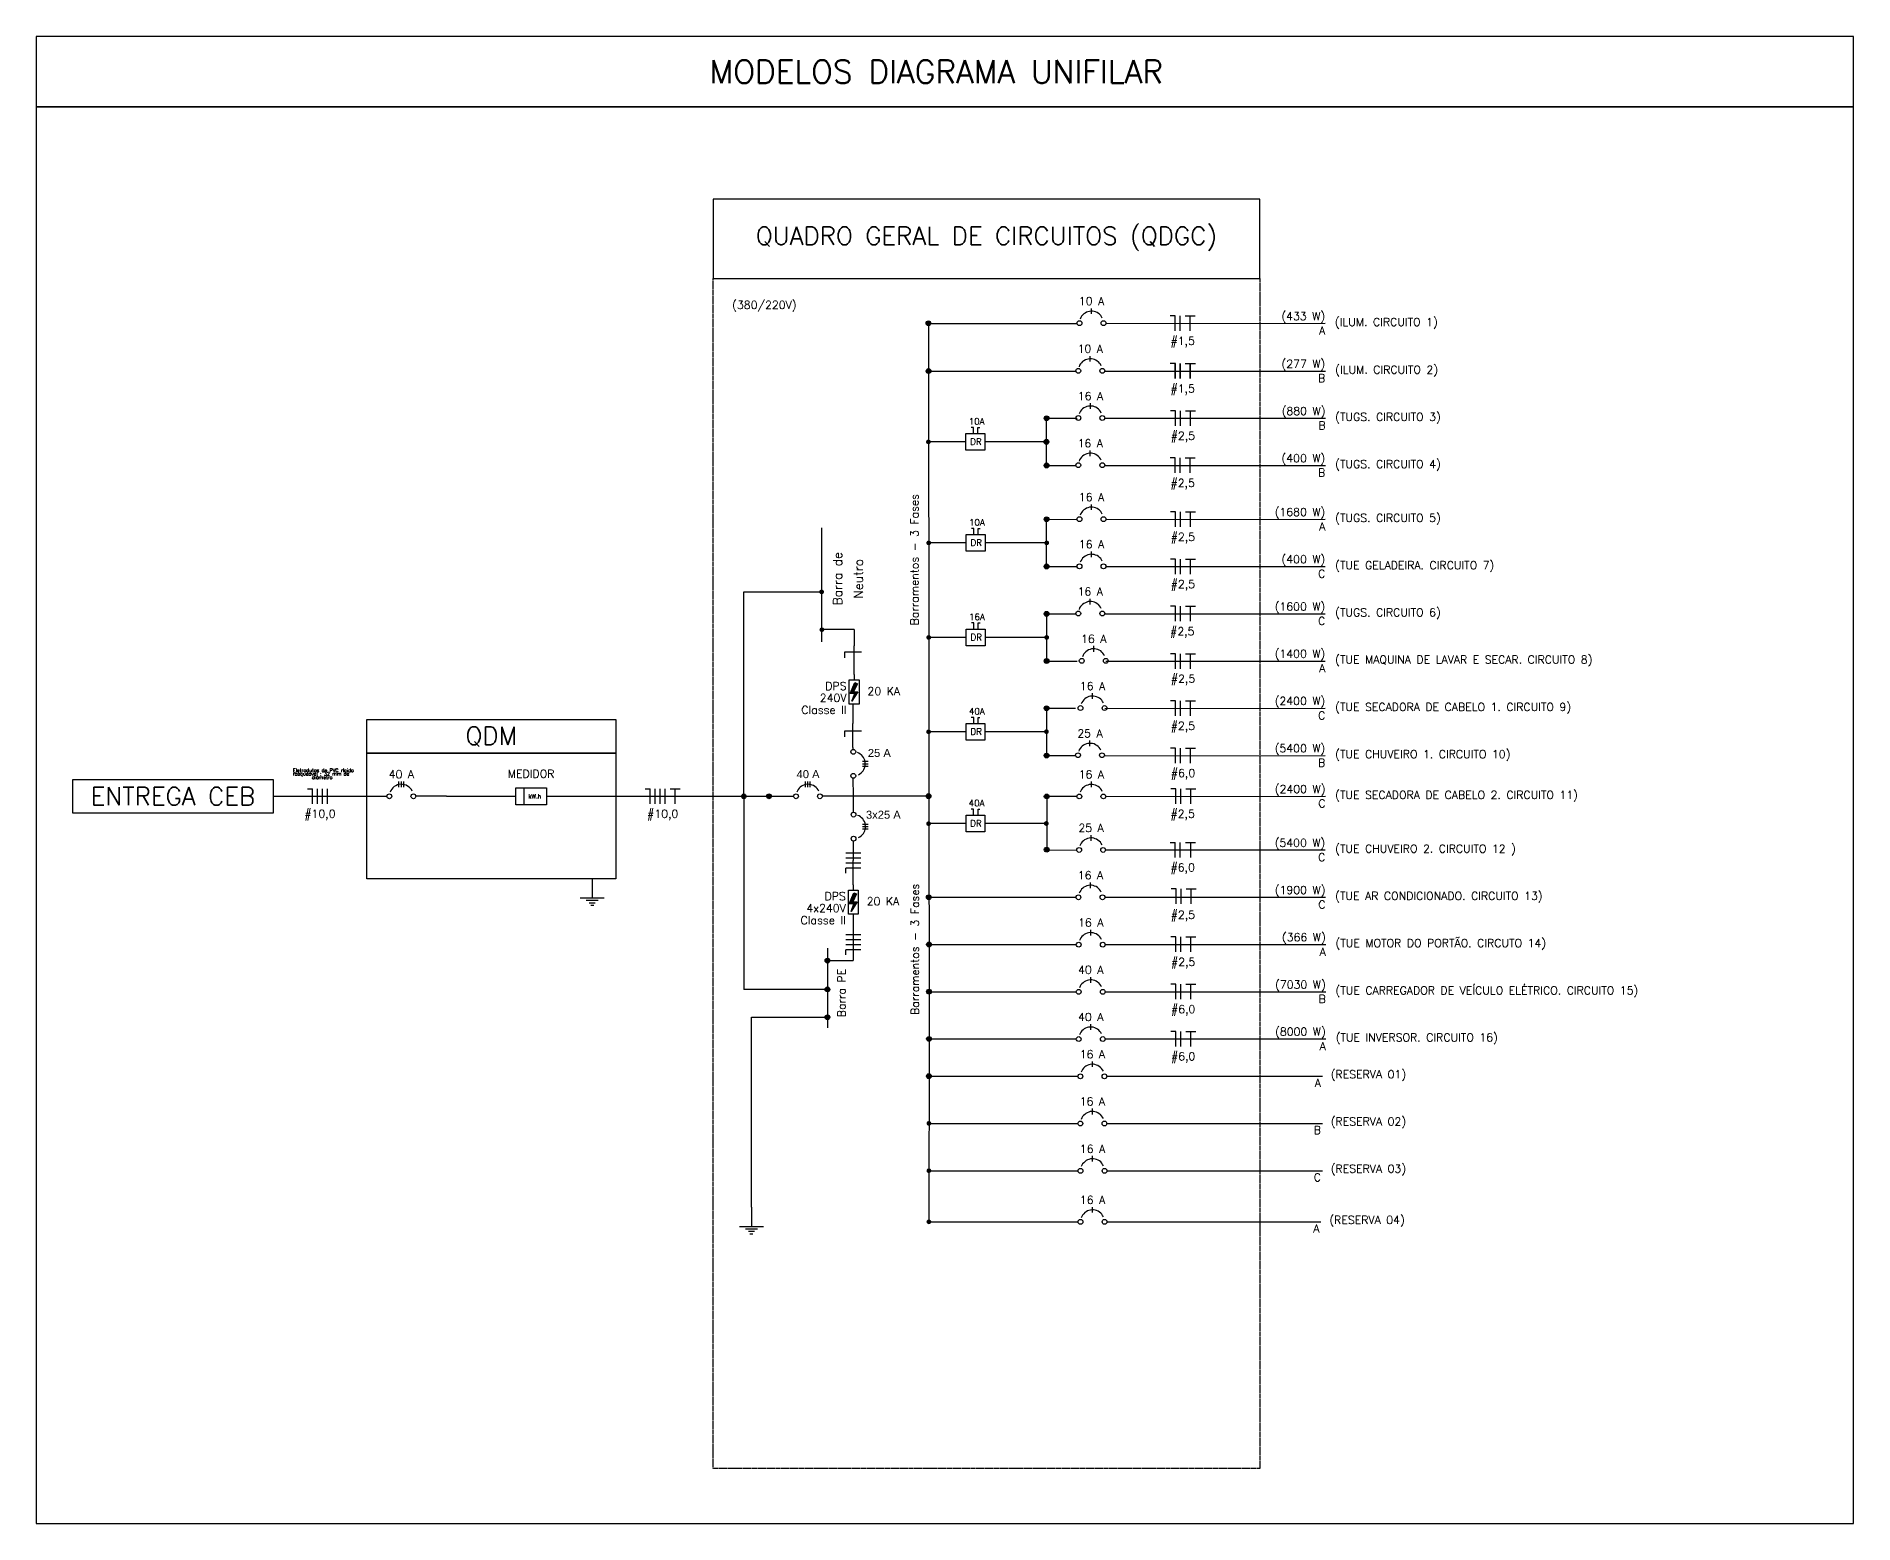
# Model space of a CAD drawing. Header units: millimetres. Extents: x 919107448 to 1838457809, y 576475876 to 1049404419.
# Drawn here: x 919230074 to 919231283, y 576498561 to 576499551 of the extents above; entities that cross this region are included whole.
import ezdxf
from ezdxf.enums import TextEntityAlignment as Align
from ezdxf.lldxf.tags import DXFTag

# ---------------------------------------------------------------- set-up
doc = ezdxf.new("R2010")
doc.units = ezdxf.units.MM
doc.linetypes.add('DASHED', pattern=[0.75, 0.5, -0.25])
for name, color, linetype in [('ENE-BARRAMENTOS', 6, 'Continuous'), ('ENE-CIRCUITOS', 2, 'Continuous'), ('ENE-DISJUNTOR', 3, 'Continuous'), ('ENE-ELETRO_EMBUTIDO', 4, 'Continuous'), ('ENE-FIAÇÃO', 2, 'Continuous'), ('ENE-INDICAÇÕES', 2, 'Continuous'), ('ENE-TABELAS', 1, 'Continuous'), ('ENE-TXT-NOTAS', 255, 'Continuous')]:
    doc.layers.add(name, color=color, linetype=linetype)
for name, color, linetype, lineweight in [('ENE-DPS', 3, 'Continuous', 30), ('ENE-DR', 3, 'Continuous', 30), ('ENE-MEDIDOR', 3, 'Continuous', 30), ('ENE-TXT-TITULO', 3, 'Continuous', 20)]:
    doc.layers.add(name, color=color, linetype=linetype, lineweight=lineweight)
doc.styles.add('Arial', font='arial.ttf')
doc.styles.add('S20', font='SIMPLEX.SHX', dxfattribs={"height": 0.2})
doc.styles.add('S36', font='SIMPLEX.SHX', dxfattribs={"height": 0.36})
doc.styles.add('SIMPLEX', font='simplex.shx')
doc.styles.get("Standard").update_dxf_attribs({"font": 'arial.ttf'})
tags = doc.linetypes.add('DASHDOT2', pattern=[0.5, 0.25, -0.125, 0, -0.125]).pattern_tags.tags
tags[10:11] = [DXFTag(74, 4), DXFTag(75, 0), DXFTag(340, '0'), DXFTag(46, 1.0), DXFTag(50, 0.0), DXFTag(44, 0.0), DXFTag(45, 0.0)]
tags[8:9] = [DXFTag(74, 4), DXFTag(75, 0), DXFTag(340, '0'), DXFTag(46, 1.0), DXFTag(50, 0.0), DXFTag(44, 0.0), DXFTag(45, 0.0)]
tags[6:7] = [DXFTag(74, 4), DXFTag(75, 0), DXFTag(340, '0'), DXFTag(46, 1.0), DXFTag(50, 0.0), DXFTag(44, 0.0), DXFTag(45, 0.0)]
tags[4:5] = [DXFTag(74, 4), DXFTag(75, 0), DXFTag(340, '0'), DXFTag(46, 1.0), DXFTag(50, 0.0), DXFTag(44, 0.0), DXFTag(45, 0.0)]

# ---------------------------------------------------------------- blocks, each defined once
blk = doc.blocks.new('_NFT')
at = {"layer": 'ENE-FIAÇÃO'}
for p, q in [((-0.15, 0.15), (-0.25, 0.15)), ((-0.15, -0.15), (-0.15, 0.15)), ((-0.05, -0.15), (-0.05, 0.15)), ((0.05, 0.15), (0.25, 0.15)), ((0.15, -0.15), (0.15, 0.15))]:
    blk.add_line(p, q, dxfattribs=at)
blk = doc.blocks.new('_NFFF')
at = {"layer": 'ENE-FIAÇÃO'}
for p, q in [((-0.25, 0.15), (-0.15, 0.15)), ((-0.15, -0.15), (-0.15, 0.15)), ((-0.05, -0.15), (-0.05, 0.15)), ((0.05, -0.15), (0.05, 0.15)), ((0.15, -0.15), (0.15, 0.15))]:
    blk.add_line(p, q, dxfattribs=at)
blk = doc.blocks.new('_NFFFT')
at = {"layer": 'ENE-FIAÇÃO'}
for p, q in [((-0.35, 0.15), (-0.25, 0.15)), ((-0.25, -0.15), (-0.25, 0.15)), ((-0.15, -0.15), (-0.15, 0.15)), ((-0.05, -0.15), (-0.05, 0.15)), ((0.05, -0.15), (0.05, 0.15)), ((0.15, 0.15), (0.35, 0.15)), ((0.25, -0.15), (0.25, 0.15))]:
    blk.add_line(p, q, dxfattribs=at)
blk = doc.blocks.new('N')
at = {"layer": 'ENE-FIAÇÃO'}
for p, q in [((43.33, 37.023), (43.273, 37.023)), ((43.33, 36.854), (43.33, 37.023))]:
    blk.add_line(p, q, dxfattribs=at)

msp = doc.modelspace()

# ---------------------------------------------------------------- hatches: boundary and pattern name
at = {"layer": 'ENE-DPS', "linetype": 'Continuous'}
for points in [[(919230620.4, 576499120.1), (919230617.8, 576499114.9), (919230620.7, 576499114.9), (919230616.7, 576499108.5), (919230618.6, 576499113.6), (919230615.5, 576499113.6), (919230618.6, 576499120.9)], [(919230619.8, 576498980.3), (919230617.2, 576498975.1), (919230620.1, 576498975.1), (919230616.1, 576498968.7), (919230618, 576498973.8), (919230614.9, 576498973.8), (919230618, 576498981.1)]]:
    msp.add_hatch(color=7, dxfattribs=at).paths.add_polyline_path(points)

# ---------------------------------------------------------------- linework, layer by layer
at = {"const_width": 1.6}
for points in [[(919230668.4, 576499360, 1), (919230666.8, 576499360, 1)], [(919230668.5, 576499328.2, 1), (919230666.9, 576499328.2, 1)], [(919230668.5, 576499328.2, 1), (919230666.9, 576499328.2, 1)], [(919230747, 576499296.8, 1), (919230745.4, 576499296.8, 1)], [(919230668.4, 576499281.1, 1), (919230666.8, 576499281.1, 1)], [(919230746.9, 576499281.1, 1), (919230745.3, 576499281.1, 1)], [(919230747, 576499265.4, 1), (919230745.4, 576499265.4, 1)], [(919230747, 576499229.6, 1), (919230745.4, 576499229.6, 1)], [(919230668.6, 576499213.9, 1), (919230667, 576499213.9, 1)], [(919230747.1, 576499213.9, 1), (919230745.5, 576499213.9, 1)], [(919230747, 576499198.2, 1), (919230745.4, 576499198.2, 1)], [(919230747, 576499166.7, 1), (919230745.4, 576499166.7, 1)], [(919230668.6, 576499151, 1), (919230667, 576499151, 1)], [(919230747.1, 576499151, 1), (919230745.5, 576499151, 1)], [(919230747, 576499135.3, 1), (919230745.4, 576499135.3, 1)], [(919230747, 576499103.9, 1), (919230745.4, 576499103.9, 1)], [(919230668.5, 576499088.2, 1), (919230666.9, 576499088.2, 1)], [(919230746.9, 576499088.3, 1), (919230745.3, 576499088.3, 1)], [(919230747, 576499072.4, 1), (919230745.4, 576499072.4, 1)], [(919230668.5, 576499045.4, 1), (919230666.9, 576499045.4, 1)], [(919230668.5, 576499045.4, 1), (919230666.9, 576499045.4, 1)], [(919230747.1, 576499045.2, 1), (919230745.5, 576499045.2, 1)], [(919230668.5, 576499027.1, 1), (919230666.9, 576499027.1, 1)], [(919230746.8, 576499027.2, 1), (919230745.2, 576499027.2, 1)], [(919230747.1, 576499009.8, 1), (919230745.5, 576499009.8, 1)], [(919230668.6, 576498978.1, 1), (919230667, 576498978.1, 1)], [(919230668.8, 576498946.7, 1), (919230667.2, 576498946.7, 1)], [(919230668.8, 576498915.3, 1), (919230667.2, 576498915.3, 1)], [(919230668.8, 576498883.9, 1), (919230667.2, 576498883.9, 1)], [(919230668.7, 576498859.1, 1), (919230667.1, 576498859.1, 1)], [(919230668.7, 576498827.7, 1), (919230667.1, 576498827.7, 1)], [(919230668.7, 576498796.2, 1), (919230667.1, 576498796.2, 1)], [(919230668.7, 576498762.2, 1), (919230667.1, 576498762.2, 1)]]:
    msp.add_lwpolyline(points, format="xyb", close=True, dxfattribs=at)
at = {"linetype": 'Continuous', "elevation": 0.1}
for points, const_width in [([(919230597.3, 576499181.3, 1), (919230595.7, 576499181.3, 1)], 1.6), ([(919230597.5, 576499156.1, 1), (919230595.9, 576499156.1, 1)], 1.6), ([(919230545.6, 576499045.3, 1), (919230544.1, 576499045.3, 1)], 1.52)]:
    msp.add_lwpolyline(points, format="xyb", close=True, dxfattribs=dict(at, const_width=const_width))
at = {"linetype": 'Continuous', "const_width": 1.6}
for points in [[(919230562.3, 576499045.3, 1), (919230560.7, 576499045.3, 1)], [(919230601.2, 576498936, 1), (919230599.6, 576498936, 1)], [(919230601.2, 576498936, 1), (919230599.6, 576498936, 1)], [(919230601.2, 576498916.8, 1), (919230599.6, 576498916.8, 1)], [(919230601.2, 576498916.8, 1), (919230599.6, 576498916.8, 1)], [(919230601.2, 576498898.3, 1), (919230599.6, 576498898.3, 1)], [(919230601.2, 576498898.3, 1), (919230599.6, 576498898.3, 1)]]:
    msp.add_lwpolyline(points, format="xyb", close=True, dxfattribs=at)
for centre in [(919230667.6, 576499360), (919230667.6, 576499360), (919230667.7, 576499328.2), (919230667.7, 576499328.2), (919230667.7, 576499328.2), (919230667.7, 576499328.2), (919230746.2, 576499296.8), (919230746.1, 576499281.1), (919230746.1, 576499281.1), (919230746.2, 576499265.4), (919230746.2, 576499229.6), (919230746.2, 576499229.6), (919230746.2, 576499198.2), (919230746.2, 576499198.2), (919230746.2, 576499166.7), (919230746.2, 576499166.7), (919230746.2, 576499135.3), (919230746.2, 576499135.3), (919230746.2, 576499103.9), (919230746.2, 576499103.9), (919230746.2, 576499072.4), (919230746.2, 576499072.4), (919230667.7, 576499045.4), (919230667.7, 576499045.4), (919230746.3, 576499045.2), (919230746.3, 576499045.2), (919230746.3, 576499009.8), (919230746.3, 576499009.8), (919230667.8, 576498978.1), (919230667.8, 576498978.1), (919230668, 576498946.7), (919230668, 576498946.7), (919230668, 576498915.3), (919230668, 576498915.3), (919230668, 576498883.9), (919230668, 576498883.9), (919230667.9, 576498859.1)]:
    msp.add_circle(centre, 1.6)
at = {"linetype": 'Continuous'}
for centre, radius in [((919230544.8, 576499045.3, 0.1), 1.52), ((919230561.5, 576499045.3), 1.6), ((919230600.4, 576498936), 1.6), ((919230600.4, 576498916.8), 1.6), ((919230600.4, 576498916.8), 1.6), ((919230600.4, 576498898.3), 1.6), ((919230600.4, 576498898.3), 1.6)]:
    msp.add_circle(centre, radius, dxfattribs=at)
at = {"layer": 'ENE-BARRAMENTOS'}
for p, q in [((919230667.6, 576499359.9), (919230668, 576498844.2)), ((919230596.6, 576499148.1, 0.1), (919230596.6, 576499223.9, 0.1)), ((919230618.2, 576499156.2, 0.1), (919230596.6, 576499156.2, 0.1)), ((919230618.2, 576499156.2, 0.1), (919230618.2, 576499145.5, 0.1)), ((919230746.2, 576499167.2), (919230746.2, 576499134.5)), ((919230618.2, 576499126.3, 0.1), (919230618.2, 576499145.5, 0.1)), ((919230618.2, 576499126.3, 0.1), (919230618.2, 576499122.7, 0.1)), ((919230618.2, 576499120, 0.1), (919230618.2, 576499115.7, 0.1)), ((919230618.2, 576499114.9, 0.1), (919230618.2, 576499113.6, 0.1)), ((919230618.2, 576499112.5, 0.1), (919230618.2, 576499110.8, 0.1)), ((919230617.4, 576499106.7, 0.1), (919230617.4, 576499093.7, 0.1)), ((919230617.4, 576499077.7, 0.1), (919230617.4, 576499093.7, 0.1)), ((919230617.4, 576499077.7, 0.1), (919230617.4, 576499076.5, 0.1)), ((919230617.4, 576499076.9, 0.1), (919230617.4, 576499076.5, 0.1)), ((919230617.4, 576499057.3, 0.1), (919230617.6, 576499045.3)), ((919230231.5, 576499045.3), (919230307.3, 576499045.3)), ((919230346.9, 576499045.3), (919230326.5, 576499045.3)), ((919230346.9, 576499045.3), (919230393.1, 576499045.3)), ((919230413.4, 576499045.3), (919230459.5, 576499045.3)), ((919230667.7, 576499045.4), (919230597, 576499045.3)), ((919230617.6, 576499045.3), (919230617.6, 576499034.7)), ((919230617.6, 576499015.5), (919230617.6, 576499002.5)), ((919230617.6, 576498986.5), (919230617.6, 576499002.5)), ((919230443.9, 576498990.4), (919230443.9, 576498977.7)), ((919230617.6, 576498986.5), (919230617.6, 576498982.9)), ((919230435.9, 576498977.7), (919230451.9, 576498977.7)), ((919230439.9, 576498976.1), (919230447.9, 576498976.1)), ((919230441.9, 576498974.5), (919230445.9, 576498974.5)), ((919230617.6, 576498980.2), (919230617.6, 576498975.8)), ((919230617.6, 576498975.1), (919230617.6, 576498973.8)), ((919230442.9, 576498972.9), (919230444.9, 576498972.9)), ((919230617.6, 576498972.7), (919230617.6, 576498971)), ((919230617.6, 576498966.9), (919230617.6, 576498936)), ((919230600.4, 576498936), (919230617.6, 576498936)), ((919230549.8, 576498771.9), (919230549.8, 576498898.3)), ((919230549.8, 576498898.3), (919230600.4, 576498898.3)), ((919230549.8, 576498771.9), (919230549.8, 576498759.1)), ((919230541.8, 576498759.1), (919230557.8, 576498759.1)), ((919230545.8, 576498757.5), (919230553.8, 576498757.5)), ((919230547.8, 576498755.9), (919230551.8, 576498755.9)), ((919230548.8, 576498754.3), (919230550.8, 576498754.3))]:
    msp.add_line(p, q, dxfattribs=at)
at = {"layer": 'ENE-BARRAMENTOS', "linetype": 'DASHDOT2'}
for p, q in [((919230544.8, 576499046.8, 0.1), (919230544.8, 576499181.4, 0.1)), ((919230544.8, 576499181.4, 0.1), (919230596.6, 576499181.4, 0.1)), ((919230544.8, 576499045.3, 0.1), (919230544.8, 576498916.8, 0.1)), ((919230600.4, 576498944.2), (919230600.4, 576498891.2)), ((919230600.4, 576498916.8), (919230544.8, 576498916.8, 0.1))]:
    msp.add_line(p, q, dxfattribs=at)
at = {"layer": 'ENE-BARRAMENTOS', "linetype": 'Continuous'}
msp.add_line((919230459.5, 576499045.3), (919230577.9, 576499045.3), dxfattribs=at)
at = {"layer": 'ENE-BARRAMENTOS'}
for points in [[(919230746.2, 576499265.4), (919230746.2, 576499296.8)], [(919230746.2, 576499198.2), (919230746.2, 576499229.6)], [(919230746.2, 576499103.9), (919230746.2, 576499072.4)], [(919230746.4, 576499045.4), (919230746.3, 576499009.6)], [(919230668, 576498882.3), (919230667.9, 576498763)]]:
    msp.add_lwpolyline(points, dxfattribs=at)
at = {"layer": 'ENE-DISJUNTOR'}
for p, q in [((919230776.1, 576499366.2), (919230776.1, 576499369.9)), ((919230775.3, 576499334.5), (919230775.3, 576499338.2)), ((919230775.4, 576499303.1), (919230775.4, 576499306.8)), ((919230775.3, 576499271.7), (919230775.3, 576499275.4)), ((919230776.1, 576499235.8), (919230776.1, 576499239.5)), ((919230776.1, 576499204.4), (919230776.1, 576499208.1)), ((919230775.3, 576499173), (919230775.3, 576499176.7)), ((919230777.6, 576499141.5), (919230777.6, 576499145.3)), ((919230776.8, 576499110.2), (919230776.8, 576499113.9)), ((919230775.1, 576499078.7), (919230775.1, 576499082.4)), ((919230623.7, 576499067, 0.1), (919230627.4, 576499067, 0.1)), ((919230315.3, 576499051.4), (919230315.3, 576499055.1)), ((919230316.9, 576499051.4), (919230316.9, 576499055.1)), ((919230318.5, 576499051.4), (919230318.5, 576499055.1)), ((919230587.4, 576499051.4), (919230587.4, 576499055.1)), ((919230776, 576499051.4), (919230776, 576499055.1)), ((919230623.8, 576499025.2), (919230627.6, 576499025.2)), ((919230775.8, 576499015.7), (919230775.8, 576499019.4)), ((919230775.8, 576499015.7), (919230775.8, 576499019.4)), ((919230775.4, 576498984.2), (919230775.4, 576498988)), ((919230775.4, 576498984.2), (919230775.4, 576498987.9)), ((919230775.6, 576498952.7), (919230775.6, 576498956.4)), ((919230775.6, 576498921.3), (919230775.6, 576498925)), ((919230775.6, 576498889.9), (919230775.6, 576498893.6)), ((919230776.7, 576498865.2), (919230776.7, 576498868.9)), ((919230776.7, 576498833.7), (919230776.7, 576498837.5)), ((919230776.8, 576498802.3), (919230776.8, 576498806)), ((919230776.8, 576498768.3), (919230776.8, 576498772))]:
    msp.add_line(p, q, dxfattribs=at)
at = {"layer": 'ENE-DISJUNTOR', "linetype": 'Continuous'}
for p, q in [((919230623.7, 576499068.6, 0.1), (919230627.4, 576499068.6, 0.1)), ((919230623.7, 576499065.4, 0.1), (919230627.4, 576499065.4, 0.1)), ((919230585.8, 576499051.4), (919230585.8, 576499055.1)), ((919230589, 576499051.4), (919230589, 576499055.1)), ((919230623.8, 576499026.8), (919230627.6, 576499026.8)), ((919230623.8, 576499023.6), (919230627.6, 576499023.6))]:
    msp.add_line(p, q, dxfattribs=at)
at = {"layer": 'ENE-DISJUNTOR'}
for points in [[(919230783.3, 576499363.5), (919230782.8, 576499364.4), (919230782.2, 576499365.2), (919230781.5, 576499366), (919230780.7, 576499366.6), (919230779.8, 576499367.2), (919230778.8, 576499367.6), (919230777.8, 576499367.9), (919230776.8, 576499368), (919230775.7, 576499368.1), (919230774.7, 576499367.9), (919230773.7, 576499367.7), (919230772.7, 576499367.3), (919230771.8, 576499366.8), (919230770.9, 576499366.2), (919230770.2, 576499365.5), (919230769.5, 576499364.7), (919230769, 576499363.8), (919230768.6, 576499362.8)], [(919230782.6, 576499331.8), (919230782.1, 576499332.7), (919230781.5, 576499333.5), (919230780.7, 576499334.3), (919230779.9, 576499334.9), (919230779, 576499335.5), (919230778.1, 576499335.9), (919230777.1, 576499336.2), (919230776, 576499336.3), (919230775, 576499336.4), (919230773.9, 576499336.2), (919230772.9, 576499336), (919230772, 576499335.6), (919230771, 576499335.1), (919230770.2, 576499334.5), (919230769.4, 576499333.8), (919230768.8, 576499333), (919230768.2, 576499332.1), (919230767.8, 576499331.1)], [(919230782.6, 576499300.3), (919230782.1, 576499301.3), (919230781.5, 576499302.1), (919230780.8, 576499302.9), (919230779.9, 576499303.5), (919230779, 576499304.1), (919230778.1, 576499304.5), (919230777.1, 576499304.8), (919230776.1, 576499304.9), (919230775, 576499304.9), (919230774, 576499304.8), (919230773, 576499304.6), (919230772, 576499304.2), (919230771.1, 576499303.7), (919230770.2, 576499303.1), (919230769.5, 576499302.4), (919230768.8, 576499301.5), (919230768.3, 576499300.7), (919230767.9, 576499299.7)], [(919230782.6, 576499268.9), (919230782.1, 576499269.8), (919230781.4, 576499270.7), (919230780.7, 576499271.4), (919230779.9, 576499272.1), (919230779, 576499272.6), (919230778.1, 576499273.1), (919230777, 576499273.4), (919230776, 576499273.5), (919230775, 576499273.5), (919230773.9, 576499273.4), (919230772.9, 576499273.2), (919230771.9, 576499272.8), (919230771, 576499272.3), (919230770.2, 576499271.7), (919230769.4, 576499270.9), (919230768.8, 576499270.1), (919230768.2, 576499269.2), (919230767.8, 576499268.3)], [(919230783.3, 576499233.1), (919230782.8, 576499234), (919230782.2, 576499234.8), (919230781.5, 576499235.6), (919230780.7, 576499236.2), (919230779.8, 576499236.8), (919230778.8, 576499237.2), (919230777.8, 576499237.5), (919230776.8, 576499237.7), (919230775.8, 576499237.7), (919230774.7, 576499237.6), (919230773.7, 576499237.3), (919230772.7, 576499236.9), (919230771.8, 576499236.4), (919230771, 576499235.8), (919230770.2, 576499235.1), (919230769.6, 576499234.3), (919230769, 576499233.4), (919230768.6, 576499232.4)], [(919230783.3, 576499201.7), (919230782.8, 576499202.6), (919230782.2, 576499203.4), (919230781.5, 576499204.2), (919230780.7, 576499204.8), (919230779.8, 576499205.4), (919230778.8, 576499205.8), (919230777.8, 576499206.1), (919230776.8, 576499206.2), (919230775.8, 576499206.3), (919230774.7, 576499206.1), (919230773.7, 576499205.9), (919230772.7, 576499205.5), (919230771.8, 576499205), (919230771, 576499204.4), (919230770.2, 576499203.7), (919230769.6, 576499202.9), (919230769, 576499202), (919230768.6, 576499201)], [(919230782.6, 576499170.3), (919230782.1, 576499171.2), (919230781.4, 576499172), (919230780.7, 576499172.8), (919230779.9, 576499173.4), (919230779, 576499174), (919230778.1, 576499174.4), (919230777.1, 576499174.7), (919230776, 576499174.8), (919230775, 576499174.9), (919230773.9, 576499174.8), (919230772.9, 576499174.5), (919230772, 576499174.1), (919230771, 576499173.6), (919230770.2, 576499173), (919230769.4, 576499172.3), (919230768.8, 576499171.5), (919230768.2, 576499170.6), (919230767.8, 576499169.6)], [(919230784.8, 576499138.8), (919230784.3, 576499139.7), (919230783.7, 576499140.5), (919230783, 576499141.3), (919230782.2, 576499142), (919230781.3, 576499142.5), (919230780.3, 576499142.9), (919230779.3, 576499143.2), (919230778.3, 576499143.4), (919230777.2, 576499143.4), (919230776.2, 576499143.3), (919230775.2, 576499143), (919230774.2, 576499142.7), (919230773.3, 576499142.1), (919230772.4, 576499141.5), (919230771.7, 576499140.8), (919230771, 576499140), (919230770.5, 576499139.1), (919230770.1, 576499138.1)], [(919230784, 576499107.4), (919230783.5, 576499108.3), (919230782.9, 576499109.2), (919230782.2, 576499109.9), (919230781.4, 576499110.6), (919230780.5, 576499111.1), (919230779.5, 576499111.5), (919230778.5, 576499111.8), (919230777.5, 576499112), (919230776.4, 576499112), (919230775.4, 576499111.9), (919230774.4, 576499111.6), (919230773.4, 576499111.3), (919230772.5, 576499110.8), (919230771.7, 576499110.1), (919230770.9, 576499109.4), (919230770.3, 576499108.6), (919230769.7, 576499107.7), (919230769.3, 576499106.8)], [(919230782.3, 576499075.9), (919230781.8, 576499076.9), (919230781.2, 576499077.7), (919230780.5, 576499078.5), (919230779.7, 576499079.1), (919230778.8, 576499079.6), (919230777.8, 576499080.1), (919230776.8, 576499080.4), (919230775.8, 576499080.5), (919230774.7, 576499080.5), (919230773.7, 576499080.4), (919230772.7, 576499080.2), (919230771.7, 576499079.8), (919230770.8, 576499079.3), (919230769.9, 576499078.7), (919230769.2, 576499078), (919230768.5, 576499077.1), (919230768, 576499076.3), (919230767.6, 576499075.3)], [(919230594.7, 576499048.7), (919230594.2, 576499049.6), (919230593.6, 576499050.4), (919230592.9, 576499051.2), (919230592, 576499051.8), (919230591.1, 576499052.4), (919230590.2, 576499052.8), (919230589.2, 576499053.1), (919230588.2, 576499053.2), (919230587.1, 576499053.3), (919230586.1, 576499053.2), (919230585.1, 576499052.9), (919230584.1, 576499052.5), (919230583.2, 576499052), (919230582.3, 576499051.4), (919230581.6, 576499050.7), (919230580.9, 576499049.9), (919230580.4, 576499049), (919230580, 576499048)], [(919230783.2, 576499048.6), (919230782.7, 576499049.5), (919230782.1, 576499050.4), (919230781.4, 576499051.1), (919230780.6, 576499051.8), (919230779.7, 576499052.3), (919230778.7, 576499052.7), (919230777.7, 576499053), (919230776.7, 576499053.2), (919230775.6, 576499053.2), (919230774.6, 576499053.1), (919230773.6, 576499052.8), (919230772.6, 576499052.5), (919230771.7, 576499052), (919230770.9, 576499051.4), (919230770.1, 576499050.6), (919230769.4, 576499049.8), (919230768.9, 576499048.9), (919230768.5, 576499048)], [(919230621.1, 576499017.8), (919230622, 576499018.3), (919230622.9, 576499019), (919230623.6, 576499019.7), (919230624.3, 576499020.5), (919230624.8, 576499021.4), (919230625.3, 576499022.3), (919230625.5, 576499023.3), (919230625.7, 576499024.4), (919230625.7, 576499025.4), (919230625.6, 576499026.5), (919230625.4, 576499027.5), (919230625, 576499028.5), (919230624.5, 576499029.4), (919230623.9, 576499030.2), (919230623.1, 576499031), (919230622.3, 576499031.6), (919230621.4, 576499032.2), (919230620.5, 576499032.6)], [(919230783.1, 576499013), (919230782.6, 576499013.9), (919230782, 576499014.7), (919230781.2, 576499015.5), (919230780.4, 576499016.1), (919230779.5, 576499016.7), (919230778.6, 576499017.1), (919230777.6, 576499017.4), (919230776.5, 576499017.6), (919230775.5, 576499017.6), (919230774.5, 576499017.5), (919230773.4, 576499017.2), (919230772.5, 576499016.8), (919230771.5, 576499016.3), (919230770.7, 576499015.7), (919230770, 576499015), (919230769.3, 576499014.2), (919230768.8, 576499013.3), (919230768.3, 576499012.3)], [(919230782.6, 576498981.5), (919230782.1, 576498982.4), (919230781.5, 576498983.2), (919230780.8, 576498984), (919230780, 576498984.7), (919230779.1, 576498985.2), (919230778.1, 576498985.6), (919230777.1, 576498985.9), (919230776.1, 576498986.1), (919230775.1, 576498986.1), (919230774, 576498986), (919230773, 576498985.7), (919230772, 576498985.3), (919230771.1, 576498984.8), (919230770.3, 576498984.2), (919230769.5, 576498983.5), (919230768.9, 576498982.7), (919230768.3, 576498981.8), (919230767.9, 576498980.8)], [(919230782.8, 576498950), (919230782.3, 576498950.9), (919230781.7, 576498951.7), (919230781, 576498952.5), (919230780.2, 576498953.1), (919230779.3, 576498953.7), (919230778.3, 576498954.1), (919230777.3, 576498954.4), (919230776.3, 576498954.5), (919230775.2, 576498954.6), (919230774.2, 576498954.5), (919230773.2, 576498954.2), (919230772.2, 576498953.8), (919230771.3, 576498953.3), (919230770.5, 576498952.7), (919230769.7, 576498952), (919230769.1, 576498951.2), (919230768.5, 576498950.3), (919230768.1, 576498949.3)], [(919230782.8, 576498918.5), (919230782.3, 576498919.5), (919230781.7, 576498920.3), (919230781, 576498921.1), (919230780.2, 576498921.7), (919230779.3, 576498922.3), (919230778.3, 576498922.7), (919230777.3, 576498923), (919230776.3, 576498923.1), (919230775.2, 576498923.2), (919230774.2, 576498923), (919230773.2, 576498922.8), (919230772.2, 576498922.4), (919230771.3, 576498921.9), (919230770.5, 576498921.3), (919230769.7, 576498920.6), (919230769.1, 576498919.8), (919230768.5, 576498918.9), (919230768.1, 576498917.9)], [(919230782.8, 576498887.2), (919230782.3, 576498888.1), (919230781.7, 576498888.9), (919230781, 576498889.7), (919230780.2, 576498890.3), (919230779.3, 576498890.9), (919230778.3, 576498891.3), (919230777.3, 576498891.6), (919230776.3, 576498891.7), (919230775.2, 576498891.8), (919230774.2, 576498891.7), (919230773.2, 576498891.4), (919230772.2, 576498891), (919230771.3, 576498890.5), (919230770.5, 576498889.9), (919230769.7, 576498889.2), (919230769, 576498888.4), (919230768.5, 576498887.5), (919230768.1, 576498886.5)], [(919230784, 576498862.4), (919230783.5, 576498863.3), (919230782.8, 576498864.2), (919230782.1, 576498864.9), (919230781.3, 576498865.6), (919230780.4, 576498866.1), (919230779.4, 576498866.5), (919230778.4, 576498866.8), (919230777.4, 576498867), (919230776.4, 576498867), (919230775.3, 576498866.9), (919230774.3, 576498866.7), (919230773.3, 576498866.3), (919230772.4, 576498865.8), (919230771.6, 576498865.2), (919230770.8, 576498864.4), (919230770.2, 576498863.6), (919230769.6, 576498862.7), (919230769.2, 576498861.8)], [(919230784, 576498831), (919230783.4, 576498831.9), (919230782.8, 576498832.7), (919230782.1, 576498833.5), (919230781.3, 576498834.1), (919230780.4, 576498834.7), (919230779.4, 576498835.1), (919230778.4, 576498835.4), (919230777.4, 576498835.6), (919230776.4, 576498835.6), (919230775.3, 576498835.5), (919230774.3, 576498835.2), (919230773.3, 576498834.8), (919230772.4, 576498834.3), (919230771.6, 576498833.7), (919230770.8, 576498833), (919230770.2, 576498832.2), (919230769.6, 576498831.3), (919230769.2, 576498830.3)], [(919230784, 576498799.5), (919230783.5, 576498800.4), (919230782.9, 576498801.3), (919230782.2, 576498802), (919230781.4, 576498802.7), (919230780.5, 576498803.2), (919230779.5, 576498803.6), (919230778.5, 576498803.9), (919230777.5, 576498804.1), (919230776.4, 576498804.1), (919230775.4, 576498804), (919230774.4, 576498803.7), (919230773.4, 576498803.4), (919230772.5, 576498802.9), (919230771.6, 576498802.2), (919230770.9, 576498801.5), (919230770.2, 576498800.7), (919230769.7, 576498799.8), (919230769.3, 576498798.9)], [(919230784, 576498765.5), (919230783.5, 576498766.5), (919230782.9, 576498767.3), (919230782.2, 576498768), (919230781.4, 576498768.7), (919230780.5, 576498769.2), (919230779.5, 576498769.7), (919230778.5, 576498770), (919230777.5, 576498770.1), (919230776.4, 576498770.1), (919230775.4, 576498770), (919230774.4, 576498769.8), (919230773.4, 576498769.4), (919230772.5, 576498768.9), (919230771.6, 576498768.3), (919230770.9, 576498767.6), (919230770.2, 576498766.7), (919230769.7, 576498765.8), (919230769.3, 576498764.9)]]:
    msp.add_lwpolyline(points, dxfattribs=at)
at = {"layer": 'ENE-DISJUNTOR', "elevation": 0.1}
msp.add_lwpolyline([(919230621, 576499059.6), (919230621.9, 576499060.2), (919230622.8, 576499060.8), (919230623.5, 576499061.5), (919230624.2, 576499062.3), (919230624.7, 576499063.2), (919230625.1, 576499064.2), (919230625.4, 576499065.2), (919230625.6, 576499066.2), (919230625.6, 576499067.2), (919230625.5, 576499068.3), (919230625.2, 576499069.3), (919230624.9, 576499070.3), (919230624.4, 576499071.2), (919230623.7, 576499072), (919230623, 576499072.8), (919230622.2, 576499073.4), (919230621.3, 576499074), (919230620.3, 576499074.4)], dxfattribs=at)
at = {"layer": 'ENE-DISJUNTOR'}
for centre in [(919230768.1, 576499360.1), (919230784.1, 576499360.1), (919230767.3, 576499328.4), (919230783.3, 576499328.4), (919230767.4, 576499297), (919230783.3, 576499297), (919230767.3, 576499265.6), (919230783.3, 576499265.6), (919230768.1, 576499229.7), (919230784.1, 576499229.7), (919230768.1, 576499198.3), (919230784.1, 576499198.3), (919230767.3, 576499166.9), (919230783.3, 576499166.9), (919230769.6, 576499135.4), (919230785.6, 576499135.4), (919230768.8, 576499104), (919230784.8, 576499104), (919230617.6, 576499074.9, 0.1), (919230767.1, 576499072.6), (919230783.1, 576499072.6), (919230617.6, 576499058.9, 0.1), (919230308.9, 576499045.3), (919230324.9, 576499045.3), (919230579.5, 576499045.3), (919230595.4, 576499045.3), (919230768, 576499045.2), (919230784, 576499045.2), (919230617.8, 576499033.1), (919230617.8, 576499017.1), (919230767.9, 576499009.6), (919230783.8, 576499009.6), (919230767.4, 576498978.1), (919230783.4, 576498978.1), (919230767.6, 576498946.6), (919230783.6, 576498946.6), (919230767.6, 576498915.2), (919230783.6, 576498915.2), (919230767.6, 576498883.8), (919230783.6, 576498883.8), (919230768.7, 576498859), (919230784.7, 576498859), (919230768.7, 576498827.6), (919230784.7, 576498827.6), (919230768.8, 576498796.1), (919230784.8, 576498796.1), (919230768.8, 576498762.2), (919230784.8, 576498762.2)]:
    msp.add_circle(centre, 1.6, dxfattribs=at)
msp.add_arc((919230316.9, 576499045.3), 7.99, 25, 160, dxfattribs=at)
at = {"layer": 'ENE-DPS'}
for p, q in [((919230614.8, 576499106.7, 0.1), (919230614.8, 576499122.7, 0.1)), ((919230614.8, 576499122.7, 0.1), (919230621.5, 576499122.7, 0.1)), ((919230621.5, 576499122.7, 0.1), (919230621.5, 576499106.7, 0.1)), ((919230621.5, 576499106.7, 0.1), (919230614.8, 576499106.7, 0.1)), ((919230614.3, 576498966.9), (919230614.3, 576498982.9)), ((919230614.3, 576498982.9), (919230620.9, 576498982.9)), ((919230620.9, 576498982.9), (919230620.9, 576498966.9)), ((919230620.9, 576498966.9), (919230614.3, 576498966.9))]:
    msp.add_line(p, q, dxfattribs=at)
at = {"layer": 'ENE-DPS', "elevation": 0.1}
msp.add_lwpolyline([(919230620.4, 576499120.1), (919230617.8, 576499114.9), (919230620.7, 576499114.9), (919230616.7, 576499108.5), (919230618.6, 576499113.6), (919230615.5, 576499113.6), (919230618.6, 576499120.9), (919230620.4, 576499120.1)], dxfattribs=at)
at = {"layer": 'ENE-DPS'}
msp.add_lwpolyline([(919230619.8, 576498980.3), (919230617.2, 576498975.1), (919230620.1, 576498975.1), (919230616.1, 576498968.7), (919230618, 576498973.8), (919230614.9, 576498973.8), (919230618, 576498981.1), (919230619.8, 576498980.3)], dxfattribs=at)
at = {"layer": 'ENE-DR'}
for p, q in [((919230697.6, 576499290.7), (919230696.1, 576499290.7)), ((919230697.6, 576499286.6), (919230697.6, 576499290.7)), ((919230700.5, 576499286.6), (919230700.5, 576499290.7)), ((919230700.5, 576499290.7), (919230701.8, 576499290.7)), ((919230697.8, 576499223.5), (919230696.3, 576499223.5)), ((919230697.8, 576499219.5), (919230697.8, 576499223.5)), ((919230700.7, 576499219.5), (919230700.7, 576499223.5)), ((919230700.7, 576499223.5), (919230702, 576499223.5)), ((919230697.8, 576499160.6), (919230696.3, 576499160.6)), ((919230697.8, 576499156.6), (919230697.8, 576499160.6)), ((919230700.7, 576499156.6), (919230700.7, 576499160.6)), ((919230700.7, 576499160.6), (919230702, 576499160.6)), ((919230697.7, 576499097.8), (919230696.1, 576499097.8)), ((919230697.7, 576499093.7), (919230697.7, 576499097.8)), ((919230700.6, 576499093.7), (919230700.6, 576499097.8)), ((919230700.6, 576499097.8), (919230701.9, 576499097.8)), ((919230697.6, 576499036.8), (919230696.1, 576499036.8)), ((919230697.6, 576499032.7), (919230697.6, 576499036.8)), ((919230700.6, 576499032.7), (919230700.6, 576499036.8)), ((919230700.6, 576499036.8), (919230701.8, 576499036.8))]:
    msp.add_line(p, q, dxfattribs=at)
for points in [[(919230692.5, 576499286.6), (919230705.1, 576499286.6), (919230705.1, 576499275.5), (919230692.5, 576499275.5)], [(919230692.7, 576499219.5), (919230705.3, 576499219.5), (919230705.3, 576499208.3), (919230692.7, 576499208.3)], [(919230692.7, 576499156.6), (919230705.3, 576499156.6), (919230705.3, 576499145.4), (919230692.7, 576499145.4)], [(919230692.6, 576499093.7), (919230705.2, 576499093.7), (919230705.2, 576499082.6), (919230692.6, 576499082.6)], [(919230692.6, 576499032.7), (919230705.1, 576499032.7), (919230705.1, 576499021.6), (919230692.6, 576499021.6)]]:
    msp.add_lwpolyline(points, close=True, dxfattribs=at)
at = {"layer": 'ENE-ELETRO_EMBUTIDO'}
msp.add_line((919230746.2, 576499281.1), (919230705.1, 576499281.1), dxfattribs=at)
at = {"layer": 'ENE-FIAÇÃO'}
for p, q in [((919230828.5, 576499014.6), (919230831.8, 576499014.6)), ((919230831.8, 576499004.6), (919230831.8, 576499014.6)), ((919230835.1, 576499004.6), (919230835.1, 576499014.6)), ((919230838.7, 576499014.6), (919230845.4, 576499014.6)), ((919230842.1, 576499004.6), (919230842.1, 576499014.6))]:
    msp.add_line(p, q, dxfattribs=at)
at = {"layer": 'ENE-INDICAÇÕES', "color": 4}
for p, q in [((919230667.6, 576499359.9), (919230766.5, 576499359.9)), ((919230785.7, 576499359.9), (919230931.6, 576499360)), ((919230667.7, 576499328.2), (919230765.8, 576499328.2)), ((919230667.7, 576499328.2), (919230765.7, 576499328.2)), ((919230784.9, 576499328.2), (919230931.7, 576499328.2)), ((919230784.9, 576499328.2), (919230931.7, 576499328.2)), ((919230746.2, 576499296.8), (919230765.8, 576499296.8)), ((919230746.2, 576499296.8), (919230766.6, 576499296.7)), ((919230784.9, 576499296.8), (919230931.7, 576499296.8)), ((919230692.5, 576499281.1), (919230667.6, 576499281.1)), ((919230667.7, 576499265.4), (919230667.7, 576499265.4)), ((919230746.2, 576499265.4), (919230765.7, 576499265.4)), ((919230784.9, 576499265.4), (919230931.7, 576499265.4)), ((919230746.2, 576499229.6), (919230766.5, 576499229.5)), ((919230786, 576499229.5), (919230931.6, 576499229.6)), ((919230692.7, 576499213.9), (919230667.8, 576499213.9)), ((919230746.3, 576499213.9), (919230705.3, 576499213.9)), ((919230746.2, 576499198.2), (919230766.5, 576499198.1)), ((919230785.9, 576499198.1), (919230931.6, 576499198.2)), ((919230746.2, 576499166.7), (919230765.8, 576499166.7)), ((919230785.4, 576499166.7), (919230931.6, 576499166.7)), ((919230692.7, 576499151), (919230667.8, 576499151)), ((919230746.3, 576499151), (919230705.3, 576499151)), ((919230746.2, 576499135.3), (919230766.5, 576499135.3)), ((919230785.7, 576499135.2), (919230931.6, 576499135.3)), ((919230746.2, 576499103.9), (919230765.5, 576499103.9)), ((919230785, 576499103.8), (919230931.6, 576499103.9)), ((919230692.6, 576499088.2), (919230667.7, 576499088.2)), ((919230746.2, 576499088.2), (919230705.2, 576499088.2)), ((919230744.6, 576499072.4), (919230765.5, 576499072.4)), ((919230784.7, 576499072.3), (919230931.6, 576499072.4)), ((919230746.2, 576499045.4), (919230766.4, 576499045.3)), ((919230785.6, 576499045.2), (919230931.7, 576499045.4)), ((919230692.6, 576499027.1), (919230667.7, 576499027.1)), ((919230746.2, 576499027.1), (919230705.1, 576499027.1)), ((919230746.3, 576499009.6), (919230766.3, 576499009.5)), ((919230785.4, 576499009.6), (919230931.6, 576499009.6)), ((919230667.8, 576498978.1), (919230765.8, 576498978.1)), ((919230785, 576498978.1), (919230931.8, 576498978.1)), ((919230668, 576498946.7), (919230766, 576498946.7)), ((919230785.2, 576498946.7), (919230932, 576498946.7)), ((919230668, 576498915.3), (919230766, 576498915.3)), ((919230785.2, 576498915.3), (919230932, 576498915.3)), ((919230668, 576498883.9), (919230766, 576498883.9)), ((919230785.2, 576498883.9), (919230932, 576498883.9)), ((919230666.3, 576498859.1), (919230767.1, 576498859.1)), ((919230786.3, 576498859), (919230929.7, 576498859.1)), ((919230667.1, 576498827.7), (919230767.1, 576498827.5)), ((919230786.3, 576498827.6), (919230929.7, 576498827.7)), ((919230667.1, 576498796.2), (919230767.1, 576498796.2)), ((919230786.4, 576498796.2), (919230929.7, 576498796.2))]:
    msp.add_line(p, q, dxfattribs=at)
for points in [[(919230667.9, 576498762.2), (919230767.2, 576498762.2)], [(919230786.4, 576498762.2), (919230928.8, 576498762.2)]]:
    msp.add_lwpolyline(points, dxfattribs=at)
at = {"layer": 'ENE-MEDIDOR'}
msp.add_line((919230398.7, 576499039.6), (919230398.7, 576499050.9), dxfattribs=at)
msp.add_lwpolyline([(919230393.1, 576499039.6), (919230393.1, 576499050.9), (919230413.4, 576499050.9), (919230413.4, 576499039.6), (919230393.1, 576499039.6)], close=True, dxfattribs=at)
at = {"layer": 'ENE-TABELAS', "linetype": 'DASHED'}
msp.add_line((919230888, 576499389.8), (919230888, 576498836.6), dxfattribs=at)
at = {"layer": 'ENE-TABELAS'}
for points in [[(919230074, 576499504), (919231283.2, 576499504), (919231283.2, 576499550.9), (919230074, 576499550.9)], [(919231283.2, 576499504), (919230074, 576499504), (919230074, 576498561.4), (919231283.2, 576498561.4)], [(919230524.4, 576499389.8), (919230888, 576499389.8), (919230888, 576499442.6), (919230524.4, 576499442.6)], [(919230293.9, 576499096.3), (919230459.5, 576499096.3), (919230459.5, 576499074), (919230293.9, 576499074)], [(919230293.9, 576499074), (919230459.5, 576499074), (919230459.5, 576498990.4), (919230293.9, 576498990.4)]]:
    msp.add_lwpolyline(points, close=True, dxfattribs=at)
at = {"layer": 'ENE-TABELAS', "linetype": 'DASHED'}
msp.add_lwpolyline([(919230524.4, 576499389.8), (919230888, 576499389.8), (919230888, 576498598.1), (919230524.4, 576498598.1)], close=True, dxfattribs=at)
at = {"layer": 'ENE-TABELAS', "color": 2}
msp.add_lwpolyline([(919230098.4, 576499056.4), (919230231.5, 576499056.4), (919230231.5, 576499034.1), (919230098.4, 576499034.1)], close=True, dxfattribs=at)

# ---------------------------------------------------------------- block references
at = {"xscale": 66.55755830308293, "yscale": 66.55755830308293, "zscale": 66.55755830308293, "rotation": 90}
for p in [(919233076, 576496257.3, 0.1), (919233076, 576496204.7, 0.1)]:
    msp.add_blockref('N', p, dxfattribs=at)
at = {"layer": 'ENE-FIAÇÃO', "ltscale": 0.1, "xscale": 33.27877915154146, "yscale": 33.27877915154146, "zscale": 33.27877915154146}
for p in [(919230836.8, 576499359.9), (919230836.9, 576499328.3), (919230836.8, 576499328.3), (919230836.9, 576499296.8), (919230836.8, 576499265.4), (919230836.9, 576499229.5), (919230836.9, 576499198.1), (919230836.9, 576499166.7), (919230837, 576499135.2), (919230836.9, 576499103.8), (919230837, 576499072.4), (919230837.1, 576499045.3), (919230837.5, 576498978.7), (919230837.1, 576498946.7), (919230837.1, 576498915.3), (919230837.1, 576498883.9)]:
    msp.add_blockref('_NFT', p, dxfattribs=at)
at = {"layer": 'ENE-FIAÇÃO'}
for name, p, xscale, yscale, zscale in [('_NFFF', (919230262.7, 576499045.3), 33.27877915154903, 33.27877915154903, 33.27877915154903), ('_NFFFT', (919230490.8, 576499045.3), 33.27877915146895, 33.27877915146895, 33.27877915146895)]:
    msp.add_blockref(name, p, dxfattribs=dict(at, xscale=xscale, yscale=yscale, zscale=zscale))
at = {"layer": 'ENE-FIAÇÃO', "xscale": 33.27877915154903, "yscale": 33.27877915154903, "zscale": 33.27877915154903, "rotation": 90}
for p in [(919230617.6, 576499002.5), (919230617.6, 576498948.2)]:
    msp.add_blockref('_NFFF', p, dxfattribs=at)

# ---------------------------------------------------------------- texts
at = {"layer": 'ENE-BARRAMENTOS', "color": 4, "style": 'SIMPLEX'}
msp.add_text('Barramentos - 3 Fases', height=5.323, rotation=90, dxfattribs=at).set_placement((919230661, 576499202.7), align=Align.CENTER)
at = {"layer": 'ENE-BARRAMENTOS', "color": 4, "rotation": 90, "style": 'SIMPLEX'}
for s, insert, char_height, width, attachment_point, line_spacing_factor in [('Barra de Neutro', (919230604.1, 576499190, 0.1), 5.992, 51.092, 2, 1.398), ('Barramentos - 3 Fases', (919230661.3, 576498899.8), 5.323, 160.557, 7, 0.798), ('Barra PE ', (919230607.1, 576498898.3), 5.33, 175.807, 1, 0.798)]:
    msp.add_mtext(s, dxfattribs=dict(at, insert=insert, char_height=char_height, width=width, attachment_point=attachment_point, line_spacing_factor=line_spacing_factor))
at = {"layer": 'ENE-CIRCUITOS', "style": 'SIMPLEX'}
for s, p in [('#1,5', (919230836.8, 576499345.6)), ('#1,5', (919230836.8, 576499313.9)), ('#2,5', (919230836.9, 576499282.5)), ('#2,5', (919230836.8, 576499251.1)), ('#2,5', (919230836.9, 576499215.2)), ('#2,5', (919230836.9, 576499183.8)), ('#2,5', (919230836.5, 576499152.4)), ('#2,5', (919230837, 576499120.9)), ('#2,5', (919230836.9, 576499089.5)), ('#6,0', (919230837, 576499058.1)), ('#10,0', (919230262.7, 576499031)), ('#10,0', (919230490.8, 576499031)), ('#2,5', (919230836.8, 576499031)), ('#6,0', (919230836.8, 576498995.3)), ('#2,5', (919230836.9, 576498963.8)), ('#2,5', (919230837.1, 576498932.4)), ('#6,0', (919230837.1, 576498901)), ('#6,0', (919230837.1, 576498869.6))]:
    msp.add_text(s, height=5.32, dxfattribs=at).set_placement(p, align=Align.CENTER)
at = {"layer": 'ENE-CIRCUITOS', "line_spacing_factor": 0.6, "style": 'S20'}
for s, insert, char_height, width, attachment_point in [('(433 W)', (919230931.6, 576499360.3), 5.32, 51.116, 9), (' (ILUM. CIRCUITO 1)', (919230934.4, 576499356.4), 5.325, 188.591, 7), ('A', (919230931.6, 576499352.5), 5.32, 6.39, 9), ('(277 W)', (919230931.7, 576499328.6), 5.32, 51.116, 9), ('B', (919230931.7, 576499320.8), 5.32, 6.39, 9), (' (ILUM. CIRCUITO 2)', (919230934.6, 576499324.7), 5.325, 211.653, 7), ('(880 W)', (919230931.8, 576499297.2), 5.32, 51.116, 9), (' (TUGS. CIRCUITO 3)', (919230934.6, 576499293.3), 5.325, 211.653, 7), ('B', (919230931.8, 576499289.4), 5.32, 6.39, 9), ('(400 W)', (919230931.7, 576499265.8), 5.32, 51.116, 9), (' (TUGS. CIRCUITO 4)', (919230934.6, 576499261.9), 5.325, 211.653, 7), ('B', (919230931.7, 576499258), 5.32, 6.39, 9), ('(1680 W)', (919230931.7, 576499230), 5.32, 51.116, 9), (' (TUGS. CIRCUITO 5)', (919230934.6, 576499226.1), 5.325, 261.985, 7), ('A', (919230931.7, 576499222.1), 5.32, 6.39, 9), ('(400 W)', (919230931.7, 576499198.6), 5.32, 51.116, 9), ('C', (919230931.7, 576499190.7), 5.32, 6.39, 9), (' (TUE GELADEIRA. CIRCUITO 7)', (919230934.6, 576499194.6), 5.325, 261.985, 7), ('(1600 W)', (919230931.7, 576499167.1), 5.32, 51.116, 9), (' (TUGS. CIRCUITO 6)', (919230934.6, 576499163.2), 5.325, 280.655, 7), ('C', (919230931.7, 576499159.3), 5.32, 6.39, 9), ('(1400 W)', (919230931.7, 576499135.7), 5.32, 51.116, 9), ('A', (919230931.7, 576499127.9), 5.32, 6.39, 9), (' (TUE MAQUINA DE LAVAR E SECAR. CIRCUITO 8)', (919230934.6, 576499131.8), 5.325, 218.825, 7), ('(2400 W)', (919230931.7, 576499104.3), 5.32, 51.116, 9), (' (TUE SECADORA DE CABELO 1. CIRCUITO 9)', (919230934.6, 576499100.3), 5.325, 330.998, 7), ('C', (919230931.7, 576499096.4), 5.32, 6.39, 9), ('(5400 W)', (919230931.7, 576499072.8), 5.32, 51.116, 9), (' (TUE CHUVEIRO 1. CIRCUITO 10)', (919230934.6, 576499068.9), 5.325, 240.356, 7), ('B', (919230931.7, 576499065), 5.32, 6.39, 9), ('(2400 W)', (919230931.8, 576499045.7), 5.32, 51.116, 9), (' (TUE SECADORA DE CABELO 2. CIRCUITO 11)', (919230934.6, 576499041.8), 5.325, 218.825, 7), ('C', (919230931.8, 576499037.9), 5.32, 6.39, 9), ('(5400 W)', (919230931.7, 576499009.9), 5.32, 51.116, 9), (' (TUE CHUVEIRO 2. CIRCUITO 12 )', (919230934.6, 576499006), 5.325, 218.825, 7), ('C', (919230931.7, 576499002.1), 5.32, 6.39, 9), ('(1900 W)', (919230931.8, 576498978.5), 5.32, 51.116, 9), ('C', (919230931.8, 576498970.6), 5.32, 6.39, 9), (' (TUE AR CONDICIONADO. CIRCUITO 13)', (919230934.6, 576498974.6), 5.325, 211.653, 7), ('(366 W)', (919230932, 576498947.1), 5.32, 51.116, 9), (' (TUE MOTOR DO PORTÃO. CIRCUTO 14)', (919230934.8, 576498943.2), 5.325, 211.653, 7), ('A', (919230932, 576498939.2), 5.32, 6.39, 9), ('(7030 W)', (919230932, 576498915.6), 5.32, 51.116, 9), (' (TUE CARREGADOR DE VEÍCULO ELÉTRICO. CIRCUITO 15)', (919230934.8, 576498911.7), 5.325, 248.761, 7), ('B', (919230932, 576498907.8), 5.32, 6.39, 9), ('(8000 W)', (919230932, 576498884.3), 5.32, 51.116, 9), ('A', (919230932, 576498876.4), 5.32, 6.39, 9), (' (TUE INVERSOR. CIRCUITO 16)', (919230934.9, 576498880.4), 5.325, 275.298, 7), ('A', (919230928.8, 576498852), 5.32, 6.39, 9), (' (RESERVA 01)', (919230931.6, 576498855.9), 5.325, 95.843, 7), (' (RESERVA 02)', (919230931.6, 576498824.5), 5.325, 95.843, 7), ('B', (919230928.8, 576498820.6), 5.32, 6.39, 9), ('C', (919230928.8, 576498789.1), 5.32, 6.39, 9), (' (RESERVA 03)', (919230931.6, 576498793.1), 5.325, 95.843, 7), ('A', (919230927.8, 576498755.1), 5.32, 6.39, 9), (' (RESERVA 04)', (919230930.7, 576498759), 5.325, 95.843, 7)]:
    msp.add_mtext(s, dxfattribs=dict(at, insert=insert, char_height=char_height, width=width, attachment_point=attachment_point))
at = {"layer": 'ENE-DISJUNTOR', "attachment_point": 8, "line_spacing_factor": 0.6}
for s, insert, char_height, width, style in [('10 A', (919230776.1, 576499372.1), 5.32, 25.558, 'SIMPLEX'), ('10 A', (919230775.3, 576499340.4), 5.32, 25.558, 'SIMPLEX'), ('16 A', (919230775.4, 576499308.9), 5.32, 25.558, 'SIMPLEX'), ('16 A', (919230775.3, 576499277.5), 5.32, 25.558, 'SIMPLEX'), ('16 A', (919230776.1, 576499241.7), 5.32, 25.558, 'SIMPLEX'), ('16 A', (919230776.1, 576499210.3), 5.32, 25.558, 'SIMPLEX'), ('16 A', (919230775.3, 576499178.9), 5.32, 25.558, 'SIMPLEX'), ('16 A', (919230777.6, 576499147.4), 5.32, 25.558, 'SIMPLEX'), ('16 A', (919230776.8, 576499116), 5.32, 25.558, 'SIMPLEX'), ('25 A', (919230775.1, 576499084.5), 5.32, 25.558, 'SIMPLEX'), (' 25 A', (919230633.9, 576499071.4, 0.1), 5.32, 25.558, 'Arial'), ('{\\C0; Eletrodutos de PVC rígido rosqueável : 32 mm de \\H1.66667x; \\H0.6x;diâmetro \\H1.8x; }', (919230264.2, 576499056.8), 2.326, 48.863, 'SIMPLEX'), ('40 A', (919230316.9, 576499057.3), 5.32, 31.948, 'SIMPLEX'), ('MEDIDOR ', (919230403.2, 576499057.6), 5.32, 44.875, 'SIMPLEX'), ('40 A', (919230587.5, 576499057.3), 5.32, 25.558, 'Arial'), ('16 A', (919230776, 576499057.2), 5.32, 25.558, 'SIMPLEX'), ('3x25 A', (919230637.6, 576499030.3), 5.32, 25.558, 'Arial'), ('25 A', (919230775.8, 576499021.6), 5.32, 25.558, 'SIMPLEX'), ('16 A', (919230775.4, 576498990.1), 5.32, 25.558, 'SIMPLEX'), ('16 A', (919230775.6, 576498958.6), 5.32, 25.558, 'SIMPLEX'), ('40 A', (919230775.6, 576498927.2), 5.32, 25.558, 'SIMPLEX'), ('40 A', (919230775.6, 576498895.8), 5.32, 25.558, 'SIMPLEX'), ('16 A', (919230776.7, 576498871), 5.32, 25.558, 'SIMPLEX'), ('16 A', (919230776.7, 576498839.6), 5.32, 25.558, 'SIMPLEX'), ('16 A', (919230776.8, 576498808.1), 5.32, 25.558, 'SIMPLEX'), ('16 A', (919230776.8, 576498774.1), 5.32, 25.558, 'SIMPLEX')]:
    msp.add_mtext(s, dxfattribs=dict(at, insert=insert, char_height=char_height, width=width, style=style))
at = {"layer": 'ENE-DPS', "char_height": 5.32, "attachment_point": 9, "line_spacing_factor": 0.6, "style": 'SIMPLEX'}
for s, insert, width in [('DPS', (919230613.1, 576499116, 0.1), 19.169), ('240V ', (919230613.1, 576499108.1, 0.1), 83.064), ('20 KA ', (919230648.7, 576499112.6, 0.1), 83.064), ('Classe II', (919230613.1, 576499100.1, 0.1), 83.064), ('DPS', (919230612.6, 576498976.2), 19.169), ('20 KA ', (919230648.2, 576498972.8), 83.064), ('Classe II', (919230612.6, 576498960.2), 83.064), ('4x240V ', (919230612.6, 576498968.2), 83.064)]:
    msp.add_mtext(s, dxfattribs=dict(at, insert=insert, width=width))
at = {"layer": 'ENE-DR', "char_height": 4.25, "attachment_point": 1, "style": 'SIMPLEX'}
for s, insert in [('10A', (919230694.4, 576499296.9)), ('DR', (919230695.4, 576499283.4)), ('10A', (919230694.6, 576499229.7)), ('DR', (919230695.6, 576499216.2)), ('16A', (919230694.6, 576499166.8)), ('DR', (919230695.6, 576499153.3)), ('40A', (919230694.5, 576499104)), ('DR', (919230695.5, 576499090.5)), ('40A', (919230694.4, 576499042.9)), ('DR', (919230695.4, 576499029.5))]:
    msp.add_mtext_dynamic_manual_height_columns(s, width=38.879, gutter_width=785.8, heights=[0], dxfattribs=dict(at, insert=insert))
at = {"layer": 'ENE-MEDIDOR', "insert": (919230401.5, 576499043.9), "char_height": 2.82, "width": 13.533, "attachment_point": 7, "line_spacing_factor": 0.798, "style": 'SIMPLEX'}
msp.add_mtext('kW.h', dxfattribs=at)
at = {"layer": 'ENE-TXT-NOTAS', "insert": (919230537, 576499367.8), "char_height": 5.32, "width": 57.519, "attachment_point": 7, "line_spacing_factor": 0.798, "style": 'S20'}
msp.add_mtext('(380/220V)', dxfattribs=at)
at = {"layer": 'ENE-TXT-TITULO', "style": 'S36'}
msp.add_text('ENTREGA CEB', height=11.98, dxfattribs=at).set_placement((919230164.9, 576499045.3), align=Align.MIDDLE_CENTER)
at = {"layer": 'ENE-TXT-TITULO', "insert": (919230672.9, 576499527.4), "char_height": 15.303, "attachment_point": 5}
msp.add_mtext_dynamic_manual_height_columns('{\\Fsimplex|c0;MODELOS DIAGRAMA UNIFILAR}', width=361.656, gutter_width=47, heights=[0], dxfattribs=at)
at = {"layer": 'ENE-TXT-TITULO', "insert": (919230706.2, 576499416.2), "char_height": 11.98, "width": 292.033, "attachment_point": 5, "style": 'S36'}
msp.add_mtext('QUADRO GERAL DE CIRCUITOS (QDGC)', dxfattribs=at)
at = {"layer": 'ENE-TXT-TITULO', "insert": (919230376.7, 576499085), "char_height": 11.98, "width": 386.632, "attachment_point": 5, "line_spacing_factor": 0.798, "style": 'S36'}
msp.add_mtext('QDM ', dxfattribs=at)

doc.saveas('drawing.dxf')
